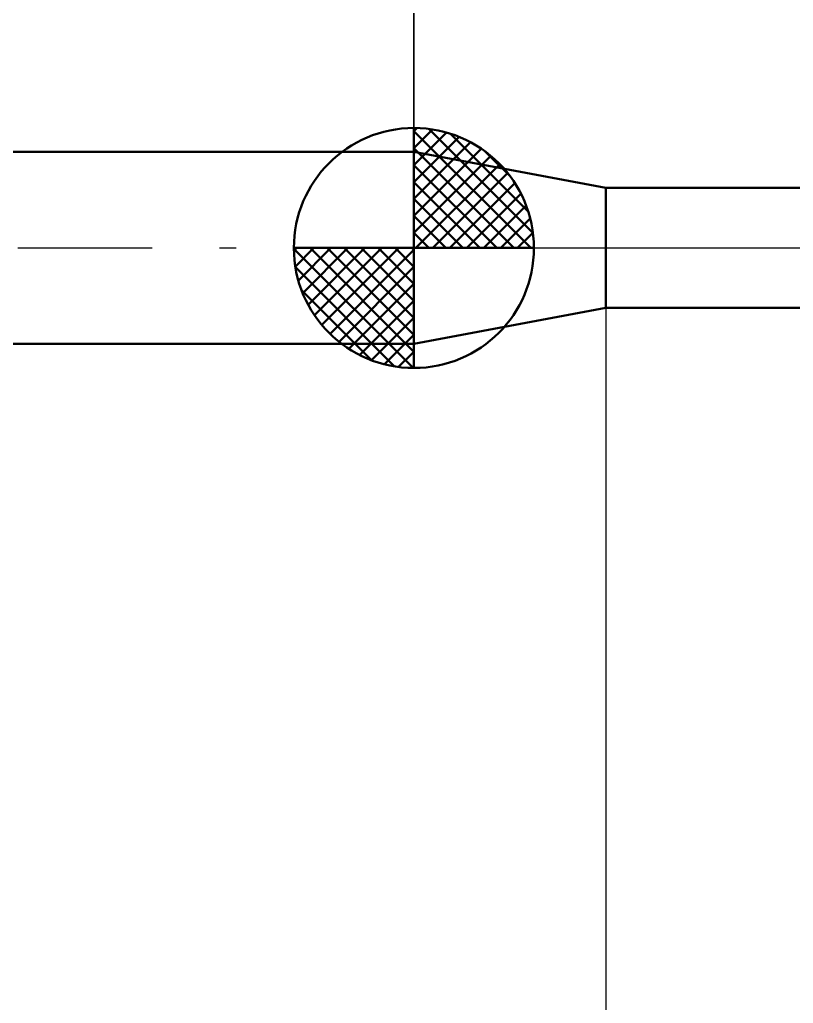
# Model space of a CAD drawing. Header units: millimetres. Extents: x -70 to 85, y -48 to 70.
# Drawn here: x -8.21 to 7.9, y -15.74 to 4.76 of the extents above; entities that cross this region are included whole.
import ezdxf

# ---------------------------------------------------------------- set-up
doc = ezdxf.new("R2010")
doc.units = ezdxf.units.MM
doc.header["$LTSCALE"] = 7
doc.linetypes.add('LONGDASH_DASH', pattern=[0.85, 0.4, -0.2, 0.05, -0.2])
for name, color, linetype in [('1', 4, 'CONTINUOUS'), ('2', 7, 'CONTINUOUS'), ('4', 2, 'LONGDASH_DASH'), ('NOCUT', 7, 'CONTINUOUS'), ('SK1', 4, 'CONTINUOUS'), ('SK2', 7, 'CONTINUOUS'), ('SK4', 2, 'LONGDASH_DASH')]:
    doc.layers.add(name, color=color, linetype=linetype)

msp = doc.modelspace()

# ---------------------------------------------------------------- linework, layer by layer
at = {"layer": '1', "color": 4, "linetype": 'CONTINUOUS', "lineweight": 50}
for p, q in [((4, 1.25), (0, 2)), ((0, -2), (0, 2)), ((4, 1.25), (16.71, 1.25)), ((4, -1.25), (4, 1.25)), ((0, -2), (4, -1.25)), ((4, -1.25), (16.71, -1.25))]:
    msp.add_line(p, q, dxfattribs=at)
at = {"layer": '2', "color": 7, "linetype": 'CONTINUOUS', "lineweight": 25}
for p, q in [((0, 2), (0, 25)), ((4, -0.685), (4, -35))]:
    msp.add_line(p, q, dxfattribs=at)
at = {"layer": '4', "color": 2, "linetype": 'LONGDASH_DASH', "lineweight": 25}
msp.add_line((0, 0), (24, 0), dxfattribs=at)
at = {"layer": 'NOCUT', "color": 7, "linetype": 'CONTINUOUS', "lineweight": 25}
for p, q in [((4, 1.25), (0, 2)), ((0, 2), (0, 0)), ((16.71, 1.25), (4, 1.25)), ((0, 0), (24, 0))]:
    msp.add_line(p, q, dxfattribs=at)
at = {"layer": 'SK1', "color": 4, "linetype": 'CONTINUOUS', "lineweight": 50}
for p, q in [((0, 0), (0, 2.5)), ((0, 2.435), (0.063, 2.498)), ((0, 2.081), (0.387, 2.469)), ((0.308, 2.481), (2.481, 0.308)), ((0, 2.435), (2.435, 0)), ((0, 1.728), (0.677, 2.405)), ((0, 1.374), (0.941, 2.315)), ((0.761, 2.381), (2.381, 0.761)), ((0, 1.021), (1.182, 2.202)), ((0, 2.081), (2.081, 0)), ((0, 0.667), (1.401, 2.069)), ((0, 2), (-26, 2)), ((0, 0.314), (1.604, 1.917)), ((1.486, 2.01), (2.01, 1.486)), ((0, 1.728), (1.728, 0)), ((0.04, 0), (1.787, 1.747)), ((0.393, 0), (1.953, 1.559)), ((0, 1.374), (1.374, 0)), ((0.747, 0), (2.101, 1.354)), ((1.101, 0), (2.229, 1.129)), ((0, 1.021), (1.021, 0)), ((1.454, 0), (2.338, 0.884)), ((0, 0.667), (0.667, 0)), ((1.808, 0), (2.423, 0.615)), ((0, 0.314), (0.314, 0)), ((2.161, 0), (2.479, 0.318)), ((0, 0), (-2.5, 0)), ((-2.498, -0.063), (-2.435, 0)), ((-2.469, -0.387), (-2.081, 0)), ((-2.405, -0.677), (-1.728, 0)), ((-2.315, -0.941), (-1.374, 0)), ((-2.202, -1.182), (-1.021, 0)), ((-2.161, 0), (0, -2.161)), ((-2.069, -1.401), (-0.667, 0)), ((-1.917, -1.604), (-0.314, 0)), ((-1.808, 0), (0, -1.808)), ((-1.454, 0), (0, -1.454)), ((-1.101, 0), (0, -1.101)), ((-0.747, 0), (0, -0.747)), ((-0.393, 0), (0, -0.393)), ((-0.04, 0), (0, -0.04)), ((0, 0), (2.5, 0)), ((0, -2.5), (0, 0)), ((-2.5, -0.015), (-0.015, -2.5)), ((-1.747, -1.787), (0, -0.04)), ((-2.466, -0.402), (-0.402, -2.466)), ((-1.559, -1.953), (0, -0.393)), ((-1.354, -2.101), (0, -0.747)), ((-2.337, -0.884), (-0.884, -2.337)), ((-1.129, -2.229), (0, -1.101)), ((-0.884, -2.338), (0, -1.454)), ((-0.615, -2.423), (0, -1.808)), ((-26, -2), (0, -2)), ((-0.318, -2.479), (0, -2.161))]:
    msp.add_line(p, q, dxfattribs=at)
for start, end in [(90, 180), (0, 90), (180, 270), (270, 0)]:
    msp.add_arc((0, 0), 2.5, start, end, dxfattribs=at)
at = {"layer": 'SK2', "color": 7, "linetype": 'CONTINUOUS', "lineweight": 25}
msp.add_line((0, 15), (0, 2), dxfattribs=at)
at = {"layer": 'SK4', "color": 2, "linetype": 'LONGDASH_DASH', "lineweight": 25}
msp.add_line((-38, 0), (30, 0), dxfattribs=at)

doc.saveas('drawing.dxf')
